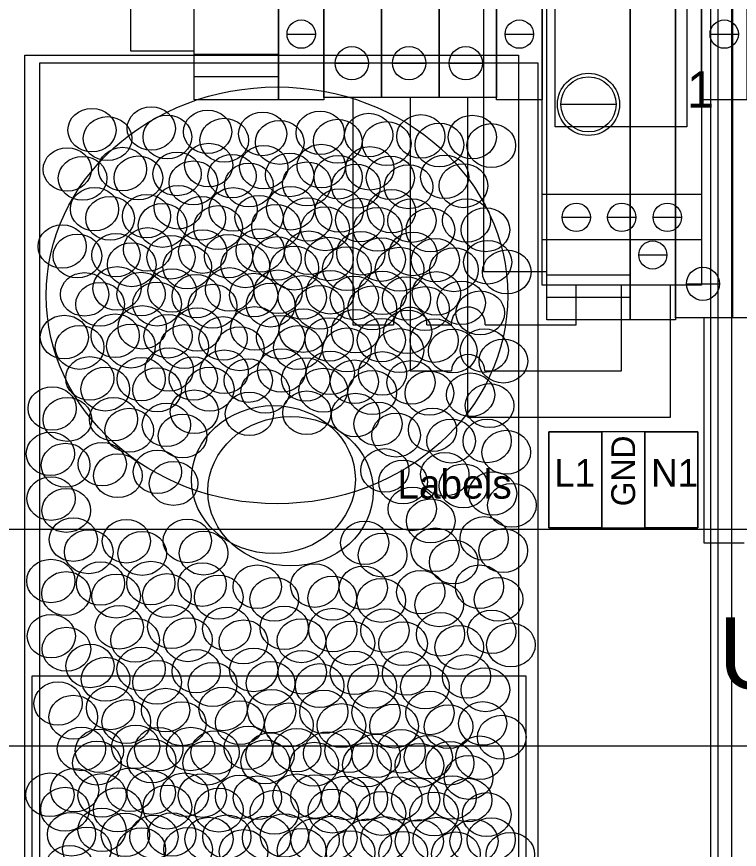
# Model space of a CAD drawing. Extents: x -7945 to 2566, y -1675 to 1489.
# Drawn here: x -2908.7 to -2835.3, y 1259.7 to 1344.1 of the extents above; entities that cross this region are included whole.
import ezdxf

# ---------------------------------------------------------------- set-up
doc = ezdxf.new("R2010")
doc.units = 0
for name, color, linetype in [('Level 10', 7, 'Continuous'), ('Level 13', 7, 'Continuous'), ('Level 17', 7, 'Continuous'), ('Level 19', 7, 'Continuous'), ('Level 51', 7, 'Continuous')]:
    doc.layers.add(name, color=color, linetype=linetype)

msp = doc.modelspace()

# ---------------------------------------------------------------- linework, layer by layer
at = {"layer": 'Level 10'}
for p, q in [((-2838.287, 1427.986), (-2838.287, 1221.644)), ((-2907.872, 1250.514), (-2907.872, 1340.246)), ((-2907.872, 1340.246), (-2857.767, 1340.246)), ((-2857.767, 1340.246), (-2857.767, 1250.514))]:
    msp.add_line(p, q, dxfattribs=at)
for centre, major_axis in [((-2901.053, 1332.627), (2.447, 0)), ((-2895.033, 1332.792), (2.447, 0)), ((-2889.317, 1332.461), (2.447, 0)), ((-2883.731, 1332.242), (2.447, 0)), ((-2877.896, 1332.358), (2.447, 0)), ((-2872.963, 1332.127), (2.447, 0)), ((-2867.671, 1331.989), (2.447, 0)), ((-2862.449, 1331.927), (2.447, 0)), ((-2903.561, 1328.635), (2.447, 0)), ((-2897.952, 1328.676), (2.447, 0)), ((-2892.418, 1328.18), (2.447, 0)), ((-2886.833, 1327.962), (2.447, 0)), ((-2880.997, 1328.078), (2.447, 0)), ((-2876.064, 1327.846), (2.447, 0)), ((-2870.772, 1327.786), (2.447, 0)), ((-2865.253, 1327.894), (2.447, 0)), ((-2900.796, 1324.614), (2.447, 0)), ((-2895.519, 1323.9), (2.447, 0)), ((-2889.934, 1323.681), (2.447, 0)), ((-2884.098, 1323.797), (2.447, 0)), ((-2879.166, 1323.566), (2.447, 0)), ((-2873.873, 1323.506), (2.447, 0)), ((-2868.58, 1323.446), (2.447, 0)), ((-2863.035, 1323.461), (2.447, 0)), ((-2904.079, 1320.827), (2.447, 0)), ((-2898.62, 1319.949), (2.447, 0)), ((-2887.199, 1319.846), (2.447, 0)), ((-2893.035, 1319.73), (2.447, 0)), ((-2882.267, 1319.614), (2.447, 0)), ((-2876.974, 1319.555), (2.447, 0)), ((-2871.681, 1319.495), (2.447, 0)), ((-2866.206, 1319.439), (2.447, 0)), ((-2860.888, 1319.225), (2.447, 0)), ((-2901.799, 1315.97), (2.447, 0)), ((-2896.067, 1315.998), (2.447, 0)), ((-2890.481, 1315.779), (2.447, 0)), ((-2884.645, 1315.895), (2.447, 0)), ((-2879.713, 1315.663), (2.447, 0)), ((-2874.42, 1315.604), (2.447, 0)), ((-2869.127, 1315.544), (2.447, 0)), ((-2863.568, 1315.105), (2.447, 0)), ((-2903.858, 1311.636), (2.447, 0)), ((-2898.698, 1311.772), (2.447, 0)), ((-2893.33, 1311.717), (2.447, 0)), ((-2887.745, 1311.499), (2.447, 0)), ((-2881.909, 1311.614), (2.447, 0)), ((-2876.977, 1311.383), (2.447, 0)), ((-2871.684, 1311.323), (2.447, 0)), ((-2866.319, 1311.278), (2.447, 0)), ((-2861.235, 1310.263), (2.447, 0)), ((-2901.275, 1307.444), (2.447, 0)), ((-2896.061, 1307.37), (2.447, 0)), ((-2890.776, 1307.437), (2.447, 0)), ((-2885.191, 1307.218), (2.447, 0)), ((-2879.355, 1307.334), (2.447, 0)), ((-2874.423, 1307.102), (2.447, 0)), ((-2868.675, 1307.038), (2.447, 0)), ((-2862.624, 1305.784), (2.447, 0)), ((-2905.089, 1304.393), (2.447, 0)), ((-2898.872, 1303.308), (2.447, 0)), ((-2893.499, 1302.733), (2.447, 0)), ((-2882.637, 1297.176), (8.32, 0)), ((-2872.018, 1302.82), (2.447, 0)), ((-2866.491, 1302.223), (2.447, 0)), ((-2860.945, 1301.093), (2.447, 0)), ((-2905.269, 1299.793), (2.447, 0)), ((-2900.012, 1298.74), (2.447, 0)), ((-2894.411, 1297.959), (2.447, 0)), ((-2871.325, 1298.107), (2.447, 0)), ((-2865.25, 1297.715), (2.447, 0)), ((-2860.38, 1295.761), (2.447, 0)), ((-2905.201, 1295.245), (2.447, 0)), ((-2868.543, 1294.197), (2.447, 0)), ((-2902.943, 1291.088), (2.447, 0)), ((-2861.247, 1291.209), (2.447, 0)), ((-2897.562, 1290.924), (2.447, 0)), ((-2891.384, 1290.956), (2.447, 0)), ((-2873.378, 1290.756), (2.447, 0)), ((-2866.235, 1290.063), (2.447, 0)), ((-2905.224, 1286.89), (2.447, 0)), ((-2900.186, 1286.634), (2.447, 0)), ((-2895.075, 1286.682), (2.447, 0)), ((-2889.864, 1286.528), (2.447, 0)), ((-2884.279, 1286.31), (2.447, 0)), ((-2878.443, 1286.426), (2.447, 0)), ((-2873.511, 1286.194), (2.447, 0)), ((-2861.724, 1286.309), (2.447, 0)), ((-2867.687, 1285.76), (2.447, 0)), ((-2898.28, 1282.199), (2.447, 0)), ((-2892.965, 1282.248), (2.447, 0)), ((-2887.38, 1282.029), (2.447, 0)), ((-2881.544, 1282.145), (2.447, 0)), ((-2876.612, 1281.914), (2.447, 0)), ((-2871.319, 1281.854), (2.447, 0)), ((-2905.178, 1281.293), (2.447, 0)), ((-2865.68, 1281.48), (2.447, 0)), ((-2860.481, 1281.727), (2.447, 0)), ((-2901.252, 1278.27), (2.447, 0)), ((-2896.067, 1277.967), (2.447, 0)), ((-2890.481, 1277.749), (2.447, 0)), ((-2884.645, 1277.865), (2.447, 0)), ((-2879.713, 1277.633), (2.447, 0)), ((-2874.42, 1277.574), (2.447, 0)), ((-2869.127, 1277.514), (2.447, 0)), ((-2863.039, 1277.218), (2.447, 0)), ((-2904.494, 1274.461), (2.447, 0)), ((-2899.168, 1274.016), (2.447, 0)), ((-2893.582, 1273.798), (2.447, 0)), ((-2887.746, 1273.914), (2.447, 0)), ((-2882.814, 1273.682), (2.447, 0)), ((-2877.521, 1273.622), (2.447, 0)), ((-2872.228, 1273.563), (2.447, 0)), ((-2866.753, 1273.507), (2.447, 0)), ((-2861.398, 1272.444), (2.447, 0)), ((-2896.614, 1270.065), (2.447, 0)), ((-2885.192, 1269.962), (2.447, 0)), ((-2902.122, 1269.851), (2.447, 0)), ((-2891.028, 1269.847), (2.447, 0)), ((-2880.26, 1269.731), (2.447, 0)), ((-2874.967, 1269.671), (2.447, 0)), ((-2869.674, 1269.612), (2.447, 0)), ((-2864.731, 1268.401), (2.447, 0)), ((-2905.323, 1265.205), (2.447, 0)), ((-2900.03, 1265.145), (2.447, 0)), ((-2895.034, 1265.422), (2.447, 0)), ((-2889.848, 1265.12), (2.447, 0)), ((-2884.263, 1264.901), (2.447, 0)), ((-2878.427, 1265.017), (2.447, 0)), ((-2873.495, 1264.785), (2.447, 0)), ((-2868.202, 1264.726), (2.447, 0)), ((-2862.909, 1264.666), (2.447, 0)), ((-2903.131, 1261.194), (2.447, 0)), ((-2897.656, 1261.138), (2.447, 0)), ((-2892.949, 1261.168), (2.447, 0)), ((-2887.364, 1260.95), (2.447, 0)), ((-2881.528, 1261.066), (2.447, 0)), ((-2876.596, 1260.834), (2.447, 0)), ((-2871.303, 1260.775), (2.447, 0)), ((-2866.01, 1260.715), (2.447, 0)), ((-2860.535, 1260.659), (2.447, 0))]:
    msp.add_ellipse(centre, major_axis=major_axis, ratio=0.9025, dxfattribs=at)
at = {"layer": 'Level 13'}
for p, q in [((-2881.257, 1342.364), (-2878.381, 1342.364)), ((-2859.116, 1342.364), (-2856.24, 1342.364)), ((-2838.323, 1342.364), (-2835.448, 1342.364)), ((-2876.369, 1339.412), (-2872.987, 1339.412)), ((-2870.565, 1339.423), (-2867.183, 1339.423)), ((-2864.806, 1339.41), (-2861.423, 1339.41)), ((-2874.574, 1335.937), (-2874.574, 1312.882)), ((-2868.748, 1335.937), (-2868.748, 1308.195)), ((-2862.894, 1303.507), (-2862.894, 1335.937)), ((-2853.34, 1323.783), (-2850.464, 1323.783)), ((-2848.719, 1323.783), (-2845.844, 1323.783)), ((-2844.099, 1323.783), (-2841.223, 1323.783)), ((-2851.894, 1312.882), (-2851.894, 1316.887)), ((-2847.297, 1308.195), (-2847.297, 1316.887)), ((-2842.328, 1303.507), (-2842.328, 1316.887)), ((-2874.574, 1312.882), (-2870.455, 1312.882)), ((-2867.059, 1312.882), (-2864.589, 1312.882)), ((-2861.135, 1312.882), (-2851.894, 1312.882)), ((-2868.748, 1308.195), (-2864.551, 1308.195)), ((-2861.173, 1308.195), (-2847.297, 1308.195)), ((-2862.894, 1303.507), (-2842.328, 1303.507))]:
    msp.add_line(p, q, dxfattribs=at)
for points in [[(-2855.368, 1398.672), (-2839.196, 1398.672), (-2839.196, 1316.887), (-2855.368, 1316.887)], [(-2854.039, 1382.002), (-2840.665, 1382.002), (-2840.665, 1332.963), (-2854.039, 1332.963)], [(-2882.129, 1335.716), (-2890.677, 1335.716), (-2890.677, 1379.843), (-2882.129, 1379.843)], [(-2882.129, 1379.843), (-2877.509, 1379.843), (-2877.509, 1335.716), (-2882.129, 1335.716)], [(-2871.669, 1379.621), (-2871.669, 1335.937), (-2877.509, 1335.937), (-2877.509, 1379.621)], [(-2865.828, 1379.621), (-2865.828, 1335.937), (-2871.669, 1335.937), (-2871.669, 1379.621)], [(-2859.988, 1379.621), (-2859.988, 1335.937), (-2865.828, 1335.937), (-2865.828, 1379.621)], [(-2859.988, 1379.843), (-2855.368, 1379.843), (-2855.368, 1335.716), (-2859.988, 1335.716)], [(-2839.196, 1379.843), (-2834.575, 1379.843), (-2834.575, 1335.716), (-2839.196, 1335.716)], [(-2897.146, 1340.683), (-2890.677, 1340.683), (-2890.677, 1374.876), (-2897.146, 1374.876)], [(-2882.129, 1338.026), (-2890.677, 1338.026), (-2890.677, 1340.337), (-2882.129, 1340.337)], [(-2855.368, 1326.128), (-2839.196, 1326.128), (-2839.196, 1321.508), (-2855.368, 1321.508)], [(-2854.697, 1292.29), (-2849.314, 1292.29), (-2849.314, 1302.035), (-2854.697, 1302.035)], [(-2854.697, 1292.29), (-2849.314, 1292.29), (-2849.314, 1302.035), (-2854.697, 1302.035)], [(-2849.314, 1292.29), (-2844.952, 1292.29), (-2844.952, 1302.035), (-2849.314, 1302.035)], [(-2844.952, 1292.29), (-2839.569, 1292.29), (-2839.569, 1302.035), (-2844.952, 1302.035)], [(-2844.952, 1292.29), (-2839.569, 1292.29), (-2839.569, 1302.035), (-2844.952, 1302.035)]]:
    msp.add_lwpolyline(points, close=True, dxfattribs=at)
for points in [[(-2854.697, 1292.29), (-2854.697, 1302.035), (-2849.314, 1302.035), (-2849.314, 1292.29), (-2854.697, 1292.29)], [(-2844.952, 1292.29), (-2844.952, 1302.035), (-2839.569, 1302.035), (-2839.569, 1292.29), (-2844.952, 1292.29)], [(-2760.197, 1292.122), (-3075.762, 1292.122)]]:
    msp.add_lwpolyline(points, dxfattribs=at)
for centre, radius in [((-2879.819, 1342.364), 1.438), ((-2857.678, 1342.364), 1.438), ((-2836.885, 1342.364), 1.438), ((-2874.678, 1339.412), 1.691), ((-2868.874, 1339.423), 1.691), ((-2863.114, 1339.41), 1.691), ((-2851.902, 1323.783), 1.438), ((-2847.282, 1323.783), 1.438), ((-2842.661, 1323.783), 1.438)]:
    msp.add_circle(centre, radius, dxfattribs=at)
for centre, radius, start, end in [((-2868.757, 1312.947), 1.699, 357.82572, 182.17428), ((-2862.862, 1312.947), 1.728, 357.86238, 182.13762), ((-2862.862, 1308.179), 1.689, 0.51951, 179.48049)]:
    msp.add_arc(centre, radius, start, end, dxfattribs=at)
at = {"layer": 'Level 17'}
for p, q in [((-2837.53, 1365.02), (-2837.53, 1158.677)), ((-2907.116, 1187.548), (-2907.116, 1277.28)), ((-2907.116, 1277.28), (-2857.01, 1277.28)), ((-2857.01, 1277.28), (-2857.01, 1187.548))]:
    msp.add_line(p, q, dxfattribs=at)
for centre, major_axis in [((-2882.272, 1315.867), (23.423, 0)), ((-2889.205, 1329.086), (2.447, 0)), ((-2883.619, 1328.868), (2.447, 0)), ((-2877.783, 1328.983), (2.447, 0)), ((-2872.851, 1328.752), (2.447, 0)), ((-2892.306, 1324.806), (2.447, 0)), ((-2886.72, 1324.587), (2.447, 0)), ((-2880.884, 1324.703), (2.447, 0)), ((-2875.952, 1324.471), (2.447, 0)), ((-2870.659, 1324.412), (2.447, 0)), ((-2895.407, 1320.525), (2.447, 0)), ((-2889.821, 1320.307), (2.447, 0)), ((-2883.985, 1320.422), (2.447, 0)), ((-2879.053, 1320.191), (2.447, 0)), ((-2873.76, 1320.131), (2.447, 0)), ((-2868.468, 1320.072), (2.447, 0)), ((-2898.508, 1316.574), (2.447, 0)), ((-2887.087, 1316.471), (2.447, 0)), ((-2892.922, 1316.356), (2.447, 0)), ((-2882.154, 1316.24), (2.447, 0)), ((-2876.862, 1316.18), (2.447, 0)), ((-2871.569, 1316.121), (2.447, 0)), ((-2866.093, 1316.065), (2.447, 0)), ((-2895.954, 1312.623), (2.447, 0)), ((-2890.369, 1312.404), (2.447, 0)), ((-2884.533, 1312.52), (2.447, 0)), ((-2879.601, 1312.289), (2.447, 0)), ((-2874.308, 1312.229), (2.447, 0)), ((-2869.015, 1312.169), (2.447, 0)), ((-2893.218, 1308.342), (2.447, 0)), ((-2887.632, 1308.124), (2.447, 0)), ((-2881.796, 1308.24), (2.447, 0)), ((-2876.864, 1308.008), (2.447, 0)), ((-2871.571, 1307.949), (2.447, 0)), ((-2890.664, 1304.062), (2.447, 0)), ((-2885.079, 1303.843), (2.447, 0)), ((-2879.243, 1303.959), (2.447, 0)), ((-2874.31, 1303.728), (2.447, 0)), ((-2900.297, 1269.661), (2.447, 0)), ((-2894.277, 1269.825), (2.447, 0)), ((-2888.561, 1269.495), (2.447, 0)), ((-2882.975, 1269.276), (2.447, 0)), ((-2877.139, 1269.392), (2.447, 0)), ((-2872.207, 1269.16), (2.447, 0)), ((-2866.914, 1269.023), (2.447, 0)), ((-2861.692, 1268.961), (2.447, 0)), ((-2897.196, 1265.71), (2.447, 0)), ((-2902.805, 1265.668), (2.447, 0)), ((-2891.662, 1265.214), (2.447, 0)), ((-2886.076, 1264.996), (2.447, 0)), ((-2880.24, 1265.111), (2.447, 0)), ((-2875.308, 1264.88), (2.447, 0)), ((-2864.497, 1264.928), (2.447, 0)), ((-2870.015, 1264.82), (2.447, 0)), ((-2900.039, 1261.648), (2.447, 0)), ((-2894.763, 1260.934), (2.447, 0)), ((-2889.177, 1260.715), (2.447, 0)), ((-2883.341, 1260.831), (2.447, 0)), ((-2878.409, 1260.6), (2.447, 0)), ((-2873.116, 1260.54), (2.447, 0)), ((-2867.824, 1260.48), (2.447, 0)), ((-2862.279, 1260.495), (2.447, 0)), ((-2903.323, 1257.861), (2.447, 0))]:
    msp.add_ellipse(centre, major_axis=major_axis, ratio=0.9025, dxfattribs=at)
at = {"layer": 'Level 19'}
for p, q in [((-2847.863, 1335.239), (-2853.455, 1335.239)), ((-2845.559, 1319.963), (-2842.709, 1319.963)), ((-2840.716, 1317.037), (-2837.364, 1317.037)), ((-2838.937, 1313.594), (-2838.937, 1290.746)), ((-2838.937, 1290.746), (-2834.855, 1290.746))]:
    msp.add_line(p, q, dxfattribs=at)
for points in [[(-2846.423, 1313.374), (-2854.895, 1313.374), (-2854.895, 1357.104), (-2846.423, 1357.104)], [(-2846.423, 1357.104), (-2841.844, 1357.104), (-2841.844, 1313.374), (-2846.423, 1313.374)], [(-2836.057, 1356.884), (-2836.057, 1313.594), (-2841.844, 1313.594), (-2841.844, 1356.884)], [(-2830.27, 1356.884), (-2830.27, 1313.594), (-2836.057, 1313.594), (-2836.057, 1356.884)], [(-2861.305, 1318.297), (-2854.895, 1318.297), (-2854.895, 1352.181), (-2861.305, 1352.181)], [(-2846.423, 1315.664), (-2854.895, 1315.664), (-2854.895, 1317.953), (-2846.423, 1317.953)]]:
    msp.add_lwpolyline(points, close=True, dxfattribs=at)
msp.add_lwpolyline([(-2763.353, 1270.142), (-3075.762, 1270.142)], dxfattribs=at)
for centre, radius in [((-2850.659, 1335.239), 3.151), ((-2850.659, 1335.239), 2.796), ((-2844.134, 1319.963), 1.425), ((-2839.04, 1317.037), 1.676)]:
    msp.add_circle(centre, radius, dxfattribs=at)
at = {"layer": 'Level 51'}
for p, q in [((-2836.142, 1427.987), (-2836.142, 1219.78)), ((-2906.357, 1248.912), (-2906.357, 1339.454)), ((-2906.357, 1339.454), (-2855.798, 1339.454)), ((-2855.798, 1339.454), (-2855.798, 1248.912))]:
    msp.add_line(p, q, dxfattribs=at)
for centre, major_axis in [((-2899.476, 1331.766), (2.469, 0)), ((-2893.401, 1331.932), (2.469, 0)), ((-2887.634, 1331.598), (2.469, 0)), ((-2881.998, 1331.378), (2.469, 0)), ((-2876.109, 1331.495), (2.469, 0)), ((-2871.132, 1331.261), (2.469, 0)), ((-2865.792, 1331.122), (2.469, 0)), ((-2860.523, 1331.06), (2.469, 0)), ((-2902.006, 1327.738), (2.469, 0)), ((-2896.346, 1327.779), (2.469, 0)), ((-2890.763, 1327.279), (2.469, 0)), ((-2885.127, 1327.059), (2.469, 0)), ((-2879.238, 1327.176), (2.469, 0)), ((-2874.261, 1326.942), (2.469, 0)), ((-2868.921, 1326.882), (2.469, 0)), ((-2863.353, 1326.99), (2.469, 0)), ((-2899.216, 1323.68), (2.469, 0)), ((-2893.892, 1322.96), (2.469, 0)), ((-2888.256, 1322.74), (2.469, 0)), ((-2882.367, 1322.856), (2.469, 0)), ((-2877.391, 1322.623), (2.469, 0)), ((-2872.05, 1322.563), (2.469, 0)), ((-2866.709, 1322.502), (2.469, 0)), ((-2861.115, 1322.518), (2.469, 0)), ((-2902.529, 1319.86), (2.469, 0)), ((-2897.021, 1318.973), (2.469, 0)), ((-2891.385, 1318.753), (2.469, 0)), ((-2885.496, 1318.87), (2.469, 0)), ((-2880.52, 1318.636), (2.469, 0)), ((-2875.179, 1318.576), (2.469, 0)), ((-2869.838, 1318.516), (2.469, 0)), ((-2864.314, 1318.459), (2.469, 0)), ((-2858.948, 1318.243), (2.469, 0)), ((-2900.228, 1314.959), (2.469, 0)), ((-2894.444, 1314.986), (2.469, 0)), ((-2888.808, 1314.766), (2.469, 0)), ((-2882.919, 1314.883), (2.469, 0)), ((-2877.943, 1314.649), (2.469, 0)), ((-2872.602, 1314.589), (2.469, 0)), ((-2867.261, 1314.529), (2.469, 0)), ((-2861.652, 1314.086), (2.469, 0)), ((-2902.306, 1310.586), (2.469, 0)), ((-2897.099, 1310.723), (2.469, 0)), ((-2891.683, 1310.667), (2.469, 0)), ((-2880.158, 1310.564), (2.469, 0)), ((-2886.047, 1310.447), (2.469, 0)), ((-2875.182, 1310.33), (2.469, 0)), ((-2869.841, 1310.27), (2.469, 0)), ((-2864.428, 1310.225), (2.469, 0)), ((-2859.298, 1309.2), (2.469, 0)), ((-2899.7, 1306.355), (2.469, 0)), ((-2894.438, 1306.281), (2.469, 0)), ((-2889.106, 1306.348), (2.469, 0)), ((-2877.582, 1306.245), (2.469, 0)), ((-2883.47, 1306.128), (2.469, 0)), ((-2872.605, 1306.011), (2.469, 0)), ((-2866.805, 1305.946), (2.469, 0)), ((-2860.7, 1304.68), (2.469, 0)), ((-2903.548, 1303.277), (2.469, 0)), ((-2897.275, 1302.182), (2.469, 0)), ((-2891.854, 1301.602), (2.469, 0)), ((-2880.893, 1295.994), (8.395, 0)), ((-2870.179, 1301.69), (2.469, 0)), ((-2864.602, 1301.087), (2.469, 0)), ((-2859.006, 1299.947), (2.469, 0)), ((-2903.73, 1298.636), (2.469, 0)), ((-2898.425, 1297.573), (2.469, 0)), ((-2892.774, 1296.785), (2.469, 0)), ((-2869.479, 1296.935), (2.469, 0)), ((-2863.349, 1296.539), (2.469, 0)), ((-2858.435, 1294.567), (2.469, 0)), ((-2903.661, 1294.047), (2.469, 0)), ((-2866.672, 1292.989), (2.469, 0)), ((-2901.383, 1289.852), (2.469, 0)), ((-2895.953, 1289.686), (2.469, 0)), ((-2889.72, 1289.719), (2.469, 0)), ((-2871.551, 1289.517), (2.469, 0)), ((-2859.31, 1289.974), (2.469, 0)), ((-2864.343, 1288.817), (2.469, 0)), ((-2903.684, 1285.616), (2.469, 0)), ((-2898.601, 1285.358), (2.469, 0)), ((-2893.444, 1285.406), (2.469, 0)), ((-2888.186, 1285.251), (2.469, 0)), ((-2876.661, 1285.147), (2.469, 0)), ((-2882.55, 1285.031), (2.469, 0)), ((-2871.685, 1284.914), (2.469, 0)), ((-2865.808, 1284.476), (2.469, 0)), ((-2859.791, 1285.029), (2.469, 0)), ((-2891.315, 1280.932), (2.469, 0)), ((-2896.677, 1280.883), (2.469, 0)), ((-2885.679, 1280.712), (2.469, 0)), ((-2879.79, 1280.828), (2.469, 0)), ((-2874.814, 1280.595), (2.469, 0)), ((-2869.473, 1280.535), (2.469, 0)), ((-2863.783, 1280.157), (2.469, 0)), ((-2858.538, 1280.406), (2.469, 0)), ((-2903.638, 1279.968), (2.469, 0)), ((-2899.676, 1276.918), (2.469, 0)), ((-2894.444, 1276.613), (2.469, 0)), ((-2888.808, 1276.392), (2.469, 0)), ((-2882.919, 1276.509), (2.469, 0)), ((-2877.943, 1276.276), (2.469, 0)), ((-2872.602, 1276.216), (2.469, 0)), ((-2867.261, 1276.155), (2.469, 0)), ((-2861.119, 1275.857), (2.469, 0)), ((-2902.948, 1273.074), (2.469, 0)), ((-2897.573, 1272.626), (2.469, 0)), ((-2886.049, 1272.522), (2.469, 0)), ((-2891.937, 1272.406), (2.469, 0)), ((-2881.072, 1272.289), (2.469, 0)), ((-2875.731, 1272.229), (2.469, 0)), ((-2870.391, 1272.169), (2.469, 0)), ((-2864.866, 1272.112), (2.469, 0)), ((-2859.462, 1271.039), (2.469, 0)), ((-2900.555, 1268.423), (2.469, 0)), ((-2894.996, 1268.639), (2.469, 0)), ((-2889.36, 1268.419), (2.469, 0)), ((-2883.472, 1268.536), (2.469, 0)), ((-2878.495, 1268.302), (2.469, 0)), ((-2873.154, 1268.242), (2.469, 0)), ((-2867.814, 1268.182), (2.469, 0)), ((-2862.826, 1266.961), (2.469, 0)), ((-2903.784, 1263.735), (2.469, 0)), ((-2898.444, 1263.675), (2.469, 0)), ((-2893.402, 1263.954), (2.469, 0)), ((-2888.17, 1263.649), (2.469, 0)), ((-2882.534, 1263.429), (2.469, 0)), ((-2876.645, 1263.545), (2.469, 0)), ((-2871.668, 1263.312), (2.469, 0)), ((-2866.328, 1263.252), (2.469, 0)), ((-2860.987, 1263.191), (2.469, 0)), ((-2901.573, 1259.688), (2.469, 0)), ((-2896.048, 1259.632), (2.469, 0)), ((-2891.299, 1259.662), (2.469, 0)), ((-2885.663, 1259.442), (2.469, 0)), ((-2879.774, 1259.559), (2.469, 0)), ((-2874.797, 1259.325), (2.469, 0)), ((-2869.457, 1259.265), (2.469, 0)), ((-2864.116, 1259.205), (2.469, 0)), ((-2858.592, 1259.148), (2.469, 0))]:
    msp.add_ellipse(centre, major_axis=major_axis, ratio=0.9025, dxfattribs=at)

# ---------------------------------------------------------------- texts
at = {"layer": 'Level 10'}
msp.add_text('USB', height=7.2493, dxfattribs=at).set_placement((-2837.453, 1275.95))
at = {"layer": 'Level 13'}
msp.add_text('GND', height=2.4131, rotation=90, dxfattribs=at).set_placement((-2845.927, 1294.471))
for s, height, p in [('L1', 2.7844, (-2854.132, 1296.466)), ('N1', 2.7844, (-2844.299, 1296.466)), ('Labels', 2.9456, (-2870.059, 1295.246))]:
    msp.add_text(s, height=height, dxfattribs=at).set_placement(p)
at = {"layer": 'Level 19'}
msp.add_text('1', height=3.704, dxfattribs=at).set_placement((-2840.665, 1334.894))

doc.saveas('drawing.dxf')
